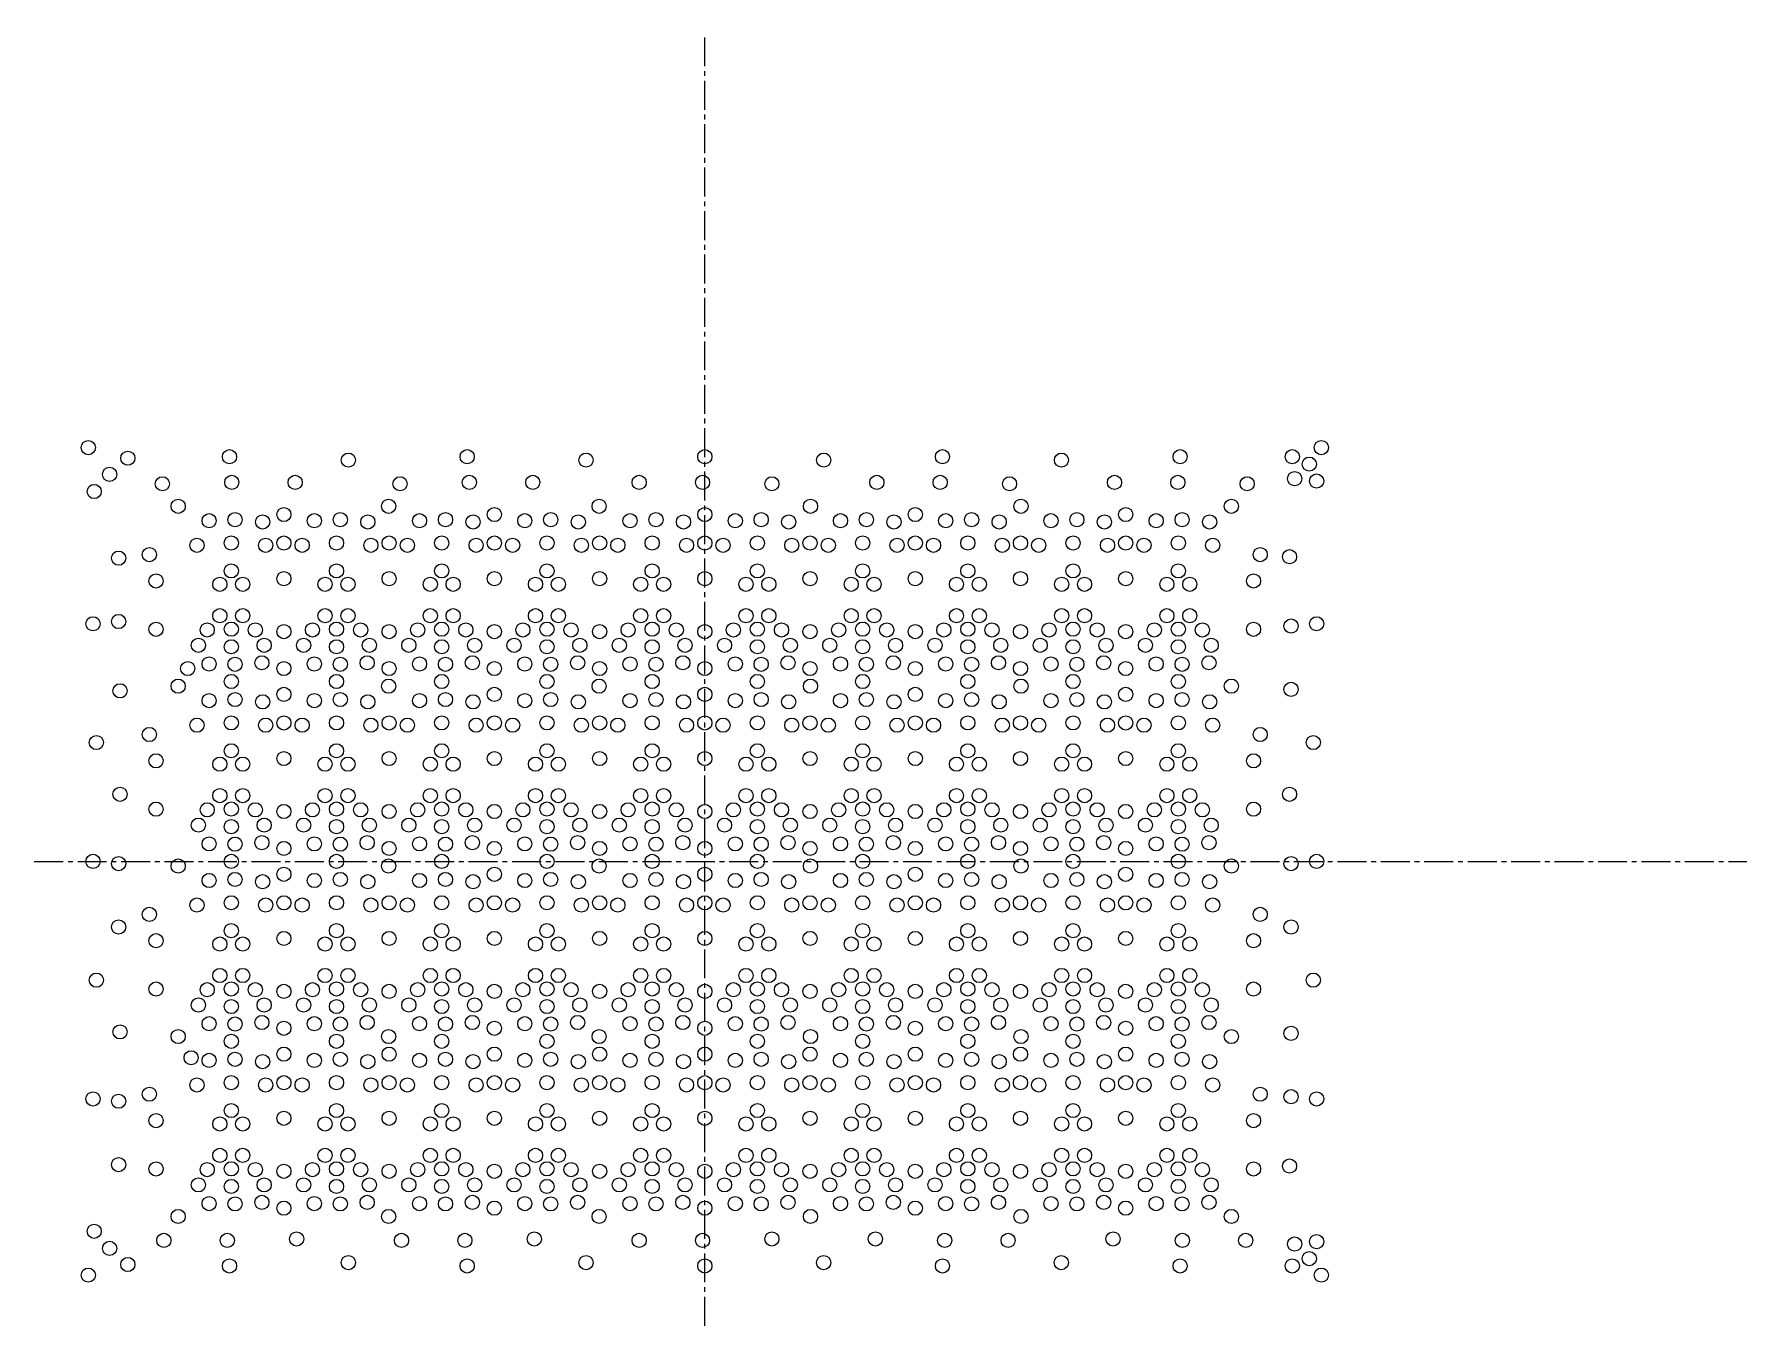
# Model space of a CAD drawing. Extents: x -698 to -192, y -138 to 245.
import ezdxf

# ---------------------------------------------------------------- set-up
doc = ezdxf.new("R2010")
doc.units = 0
doc.header["$LTSCALE"] = 0.45
doc.header["$MEASUREMENT"] = 0
doc.linetypes.add('CENTER2', pattern=[28.575, 19.05, -3.175, 3.175, -3.175])
for name, color, linetype in [('ANA 10', 7, 'CONTINUOUS'), ('ANA 11.5', 60, 'CONTINUOUS'), ('ANA 12', 6, 'CONTINUOUS'), ('ANA 13', 230, 'CONTINUOUS'), ('ANA 18.5', 30, 'CONTINUOUS'), ('ANA 28', 110, 'CONTINUOUS'), ('ANA 31 Φ8.6x5°U7', 5, 'CONTINUOUS'), ('ANA 33', 4, 'CONTINUOUS'), ('ANA 35', 140, 'CONTINUOUS'), ('ANA NEJI', 1, 'CONTINUOUS'), ('CENTER', 243, 'CENTER2')]:
    doc.layers.add(name, color=color, linetype=linetype)

msp = doc.modelspace()

# ---------------------------------------------------------------- linework, layer by layer
at = {"layer": 'ANA 10'}
for centre in [(-640.7, 119.8), (-570.35, 119.8), (-500, 119.8), (-429.65, 119.8), (-359.3, 119.8), (-326.1, 119.8), (-676.18, 114.59), (-670.79, 119.37), (-605.51, 118.8), (-535.17, 118.8), (-464.8, 118.8), (-394.43, 118.8), (-321.07, 117.62), (-680.75, 109.52), (-318.9, 112.6), (-662.44, 83.03), (-643.56, 82.03), (-636.79, 82.03), (-624.6, 83.7), (-612.41, 82.03), (-605.64, 82.03), (-593.45, 83.7), (-581.26, 82.03), (-574.49, 82.03), (-562.3, 83.7), (-550.11, 82.03), (-543.34, 82.03), (-531.15, 83.7), (-518.96, 82.03), (-512.19, 82.03), (-500, 83.7), (-487.81, 82.03), (-481.04, 82.03), (-468.85, 83.7), (-456.66, 82.03), (-449.89, 82.03), (-437.7, 83.7), (-425.51, 82.03), (-418.74, 82.03), (-406.55, 83.7), (-394.36, 82.03), (-387.59, 82.03), (-375.4, 83.7), (-363.21, 82.03), (-356.44, 82.03), (-337.56, 83.03), (-681.11, 70.35), (-643.56, 72.72), (-636.79, 72.72), (-612.41, 72.72), (-605.64, 72.72), (-581.26, 72.72), (-574.49, 72.72), (-550.11, 72.72), (-543.34, 72.72), (-518.96, 72.72), (-512.19, 72.72), (-487.81, 72.72), (-481.04, 72.72), (-456.66, 72.72), (-449.89, 72.72), (-425.51, 72.72), (-418.74, 72.72), (-394.36, 72.72), (-387.59, 72.72), (-363.21, 72.72), (-356.44, 72.72), (-318.9, 70.35), (-662.44, 68.71), (-647.3, 68.52), (-633.05, 68.52), (-624.6, 68.03), (-616.15, 68.52), (-601.9, 68.52), (-593.45, 68.03), (-585, 68.52), (-570.75, 68.52), (-562.3, 68.03), (-553.85, 68.52), (-539.6, 68.52), (-531.15, 68.03), (-522.7, 68.52), (-508.45, 68.52), (-500, 68.03), (-491.55, 68.52), (-477.3, 68.52), (-468.85, 68.03), (-460.4, 68.52), (-446.15, 68.52), (-437.7, 68.03), (-429.25, 68.52), (-415, 68.52), (-406.55, 68.03), (-398.1, 68.52), (-383.85, 68.52), (-375.4, 68.03), (-366.95, 68.52), (-352.7, 68.52), (-337.56, 68.71), (-680.11, 35.18), (-319.89, 35.18), (-662.44, 29.77), (-643.56, 28.77), (-636.79, 28.77), (-624.6, 30.44), (-612.41, 28.77), (-605.64, 28.77), (-593.45, 30.44), (-581.26, 28.77), (-574.49, 28.77), (-562.3, 30.44), (-550.11, 28.77), (-543.34, 28.77), (-531.15, 30.44), (-518.96, 28.77), (-512.19, 28.77), (-500, 30.44), (-487.81, 28.77), (-481.04, 28.77), (-468.85, 30.44), (-456.66, 28.77), (-449.89, 28.77), (-437.7, 30.44), (-425.51, 28.77), (-418.74, 28.77), (-406.55, 30.44), (-394.36, 28.77), (-387.59, 28.77), (-375.4, 30.44), (-363.21, 28.77), (-356.44, 28.77), (-337.56, 29.77), (-643.56, 19.46), (-636.79, 19.46), (-612.41, 19.46), (-605.64, 19.46), (-581.26, 19.46), (-574.49, 19.46), (-550.11, 19.46), (-543.34, 19.46), (-518.96, 19.46), (-512.19, 19.46), (-487.81, 19.46), (-481.04, 19.46), (-456.66, 19.46), (-449.89, 19.46), (-425.51, 19.46), (-418.74, 19.46), (-394.36, 19.46), (-387.59, 19.46), (-363.21, 19.46), (-356.44, 19.46), (-662.44, 15.45), (-647.3, 15.26), (-633.05, 15.26), (-624.6, 14.77), (-616.15, 15.26), (-601.9, 15.26), (-593.45, 14.77), (-585, 15.26), (-570.75, 15.26), (-562.3, 14.77), (-553.85, 15.26), (-539.6, 15.26), (-531.15, 14.77), (-522.7, 15.26), (-508.45, 15.26), (-500, 14.77), (-491.55, 15.26), (-477.3, 15.26), (-468.85, 14.77), (-460.4, 15.26), (-446.15, 15.26), (-437.7, 14.77), (-429.25, 15.26), (-415, 15.26), (-406.55, 14.77), (-398.1, 15.26), (-383.85, 15.26), (-375.4, 14.77), (-366.95, 15.26), (-352.7, 15.26), (-337.56, 15.45), (-681.11, 0), (-318.9, 0), (-662.44, -23.49), (-643.56, -24.49), (-636.79, -24.49), (-624.6, -22.82), (-612.41, -24.49), (-605.64, -24.49), (-593.45, -22.82), (-581.26, -24.49), (-574.49, -24.49), (-562.3, -22.82), (-550.11, -24.49), (-543.34, -24.49), (-531.15, -22.82), (-518.96, -24.49), (-512.19, -24.49), (-500, -22.82), (-487.81, -24.49), (-481.04, -24.49), (-468.85, -22.82), (-456.66, -24.49), (-449.89, -24.49), (-437.7, -22.82), (-425.51, -24.49), (-418.74, -24.49), (-406.55, -22.82), (-394.36, -24.49), (-387.59, -24.49), (-375.4, -22.82), (-363.21, -24.49), (-356.44, -24.49), (-337.56, -23.49), (-680.11, -35.18), (-643.56, -33.8), (-636.79, -33.8), (-612.41, -33.8), (-605.64, -33.8), (-581.26, -33.8), (-574.49, -33.8), (-550.11, -33.8), (-543.34, -33.8), (-518.96, -33.8), (-512.19, -33.8), (-487.81, -33.8), (-481.04, -33.8), (-456.66, -33.8), (-449.89, -33.8), (-425.51, -33.8), (-418.74, -33.8), (-394.36, -33.8), (-387.59, -33.8), (-363.21, -33.8), (-356.44, -33.8), (-319.89, -35.18), (-662.44, -37.81), (-647.3, -38), (-633.05, -38), (-624.6, -38.49), (-616.15, -38), (-601.9, -38), (-593.45, -38.49), (-585, -38), (-570.75, -38), (-562.3, -38.49), (-553.85, -38), (-539.6, -38), (-531.15, -38.49), (-522.7, -38), (-508.45, -38), (-500, -38.49), (-491.55, -38), (-477.3, -38), (-468.85, -38.49), (-460.4, -38), (-446.15, -38), (-437.7, -38.49), (-429.25, -38), (-415, -38), (-406.55, -38.49), (-398.1, -38), (-383.85, -38), (-375.4, -38.49), (-366.95, -38), (-352.7, -38), (-337.56, -37.81), (-681.11, -70.35), (-318.9, -70.35), (-662.44, -76.75), (-643.56, -77.75), (-636.79, -77.75), (-624.6, -76.08), (-612.41, -77.75), (-605.64, -77.75), (-593.45, -76.08), (-581.26, -77.75), (-574.49, -77.75), (-562.3, -76.08), (-550.11, -77.75), (-543.34, -77.75), (-531.15, -76.08), (-518.96, -77.75), (-512.19, -77.75), (-500, -76.08), (-487.81, -77.75), (-481.04, -77.75), (-468.85, -76.08), (-456.66, -77.75), (-449.89, -77.75), (-437.7, -76.08), (-425.51, -77.75), (-418.74, -77.75), (-406.55, -76.08), (-394.36, -77.75), (-387.59, -77.75), (-375.4, -76.08), (-363.21, -77.75), (-356.44, -77.75), (-337.56, -76.75), (-643.56, -87.06), (-636.79, -87.06), (-612.41, -87.06), (-605.64, -87.06), (-581.26, -87.06), (-574.49, -87.06), (-550.11, -87.06), (-543.34, -87.06), (-518.96, -87.06), (-512.19, -87.06), (-487.81, -87.06), (-481.04, -87.06), (-456.66, -87.06), (-449.89, -87.06), (-425.51, -87.06), (-418.74, -87.06), (-394.36, -87.06), (-387.59, -87.06), (-363.21, -87.06), (-356.44, -87.06), (-662.44, -91.07), (-647.3, -91.26), (-633.05, -91.26), (-624.6, -91.75), (-616.15, -91.26), (-601.9, -91.26), (-593.45, -91.75), (-585, -91.26), (-570.75, -91.26), (-562.3, -91.75), (-553.85, -91.26), (-539.6, -91.26), (-531.15, -91.75), (-522.7, -91.26), (-508.45, -91.26), (-500, -91.75), (-491.55, -91.26), (-477.3, -91.26), (-468.85, -91.75), (-460.4, -91.26), (-446.15, -91.26), (-437.7, -91.75), (-429.25, -91.26), (-415, -91.26), (-406.55, -91.75), (-398.1, -91.26), (-383.85, -91.26), (-375.4, -91.75), (-366.95, -91.26), (-352.7, -91.26), (-337.56, -91.07), (-680.75, -109.52), (-318.9, -112.6), (-676.18, -114.59), (-321.07, -117.62), (-670.79, -119.37), (-640.7, -119.8), (-605.52, -118.8), (-570.35, -119.8), (-535.17, -118.8), (-500, -119.8), (-464.82, -118.8), (-429.65, -119.8), (-394.48, -118.8), (-359.3, -119.8), (-326.1, -119.8)]:
    msp.add_circle(centre, 2.1, dxfattribs=at)
at = {"layer": 'ANA 11.5'}
for centre in [(-640.17, 86), (-609.03, 86), (-577.88, 86), (-546.72, 86), (-515.58, 86), (-484.43, 86), (-453.27, 86), (-422.13, 86), (-390.98, 86), (-359.83, 86), (-640.17, 68.75), (-609.03, 68.75), (-577.88, 68.75), (-546.72, 68.75), (-515.58, 68.75), (-484.43, 68.75), (-453.27, 68.75), (-422.13, 68.75), (-390.98, 68.75), (-359.83, 68.75), (-640.17, 32.74), (-609.03, 32.74), (-577.88, 32.74), (-546.72, 32.74), (-515.58, 32.74), (-484.43, 32.74), (-453.27, 32.74), (-422.13, 32.74), (-390.98, 32.74), (-359.83, 32.74), (-640.17, 15.49), (-609.03, 15.49), (-577.88, 15.49), (-546.72, 15.49), (-515.58, 15.49), (-484.43, 15.49), (-453.27, 15.49), (-422.13, 15.49), (-390.98, 15.49), (-359.83, 15.49), (-640.17, -20.52), (-609.03, -20.52), (-577.88, -20.52), (-546.72, -20.52), (-515.58, -20.52), (-484.43, -20.52), (-453.27, -20.52), (-422.13, -20.52), (-390.98, -20.52), (-359.83, -20.52), (-640.17, -37.77), (-609.03, -37.77), (-577.88, -37.77), (-546.72, -37.77), (-515.58, -37.77), (-484.43, -37.77), (-453.27, -37.77), (-422.13, -37.77), (-390.98, -37.77), (-359.83, -37.77), (-640.17, -73.78), (-609.03, -73.78), (-577.88, -73.78), (-546.72, -73.78), (-515.58, -73.78), (-484.43, -73.78), (-453.27, -73.78), (-422.13, -73.78), (-390.98, -73.78), (-359.83, -73.78), (-640.17, -91.03), (-609.03, -91.03), (-577.88, -91.03), (-546.72, -91.03), (-515.58, -91.03), (-484.43, -91.03), (-453.27, -91.03), (-422.13, -91.03), (-390.98, -91.03), (-359.83, -91.03)]:
    msp.add_circle(centre, 2.1, dxfattribs=at)
at = {"layer": 'ANA 12'}
for centre in [(-640.03, 112.22), (-621.27, 112.22), (-569.68, 112.22), (-550.92, 112.22), (-519.43, 112.22), (-500.67, 112.22), (-449.08, 112.22), (-430.32, 112.22), (-378.73, 112.22), (-359.97, 112.22), (-673.53, 89.78), (-673.53, 71.02), (-326.47, 69.68), (-326.47, 50.92), (-673.53, -0.67), (-326.47, -0.67), (-673.53, -19.43), (-326.47, -19.43), (-326.47, -50.92), (-673.53, -71.02), (-326.47, -69.68), (-673.53, -89.78), (-660.13, -112.22), (-641.37, -112.22), (-589.78, -112.22), (-571.02, -112.22), (-519.43, -112.22), (-500.67, -112.22), (-428.98, -112.22), (-410.22, -112.22), (-358.63, -112.22), (-339.87, -112.22)]:
    msp.add_circle(centre, 2.1, dxfattribs=at)
at = {"layer": 'ANA 13'}
for centre in [(-640.17, 94.26), (-609.03, 94.26), (-577.88, 94.26), (-546.72, 94.26), (-515.58, 94.26), (-484.43, 94.26), (-453.27, 94.26), (-422.13, 94.26), (-390.98, 94.26), (-359.83, 94.26), (-650.35, 93.59), (-630, 93.59), (-619.2, 93.59), (-598.85, 93.59), (-588.05, 93.59), (-567.7, 93.59), (-556.9, 93.59), (-536.55, 93.59), (-525.75, 93.59), (-505.4, 93.59), (-494.6, 93.59), (-474.25, 93.59), (-463.45, 93.59), (-443.1, 93.59), (-432.3, 93.59), (-411.95, 93.59), (-401.15, 93.59), (-380.8, 93.59), (-370, 93.59), (-349.65, 93.59), (-649.91, 63.99), (-630.44, 63.99), (-618.76, 63.99), (-599.29, 63.99), (-587.61, 63.99), (-568.14, 63.99), (-556.46, 63.99), (-536.99, 63.99), (-525.31, 63.99), (-505.84, 63.99), (-494.16, 63.99), (-474.69, 63.99), (-463.01, 63.99), (-443.54, 63.99), (-431.86, 63.99), (-412.39, 63.99), (-400.71, 63.99), (-381.24, 63.99), (-369.56, 63.99), (-350.09, 63.99), (-640.17, 63.53), (-609.03, 63.53), (-577.88, 63.53), (-546.72, 63.53), (-515.58, 63.53), (-484.43, 63.53), (-453.27, 63.53), (-422.13, 63.53), (-390.98, 63.53), (-359.83, 63.53), (-650.35, 40.33), (-640.17, 41), (-630, 40.33), (-619.2, 40.33), (-609.03, 41), (-598.85, 40.33), (-588.05, 40.33), (-577.88, 41), (-567.7, 40.33), (-556.9, 40.33), (-546.72, 41), (-536.55, 40.33), (-525.75, 40.33), (-515.58, 41), (-505.4, 40.33), (-494.6, 40.33), (-484.43, 41), (-474.25, 40.33), (-463.45, 40.33), (-453.27, 41), (-443.1, 40.33), (-432.3, 40.33), (-422.13, 41), (-411.95, 40.33), (-401.15, 40.33), (-390.98, 41), (-380.8, 40.33), (-370, 40.33), (-359.83, 41), (-349.65, 40.33), (-649.91, 10.73), (-640.17, 10.27), (-630.44, 10.73), (-618.76, 10.73), (-609.03, 10.27), (-599.29, 10.73), (-587.61, 10.73), (-577.88, 10.27), (-568.14, 10.73), (-556.46, 10.73), (-546.72, 10.27), (-536.99, 10.73), (-525.31, 10.73), (-515.58, 10.27), (-505.84, 10.73), (-494.16, 10.73), (-484.43, 10.27), (-474.69, 10.73), (-463.01, 10.73), (-453.27, 10.27), (-443.54, 10.73), (-431.86, 10.73), (-422.13, 10.27), (-412.39, 10.73), (-400.71, 10.73), (-390.98, 10.27), (-381.24, 10.73), (-369.56, 10.73), (-359.83, 10.27), (-350.09, 10.73), (-650.35, -12.93), (-640.17, -12.26), (-630, -12.93), (-619.2, -12.93), (-609.03, -12.26), (-598.85, -12.93), (-588.05, -12.93), (-577.88, -12.26), (-567.7, -12.93), (-556.9, -12.93), (-546.72, -12.26), (-536.55, -12.93), (-525.75, -12.93), (-515.58, -12.26), (-505.4, -12.93), (-494.6, -12.93), (-484.43, -12.26), (-474.25, -12.93), (-463.45, -12.93), (-453.27, -12.26), (-443.1, -12.93), (-432.3, -12.93), (-422.13, -12.26), (-411.95, -12.93), (-401.15, -12.93), (-390.98, -12.26), (-380.8, -12.93), (-370, -12.93), (-359.83, -12.26), (-349.65, -12.93), (-649.91, -42.53), (-630.44, -42.53), (-618.76, -42.53), (-599.29, -42.53), (-587.61, -42.53), (-568.14, -42.53), (-556.46, -42.53), (-536.99, -42.53), (-525.31, -42.53), (-505.84, -42.53), (-494.16, -42.53), (-474.69, -42.53), (-463.01, -42.53), (-443.54, -42.53), (-431.86, -42.53), (-412.39, -42.53), (-400.71, -42.53), (-381.24, -42.53), (-369.56, -42.53), (-350.09, -42.53), (-640.17, -42.99), (-609.03, -42.99), (-577.88, -42.99), (-546.72, -42.99), (-515.58, -42.99), (-484.43, -42.99), (-453.27, -42.99), (-422.13, -42.99), (-390.98, -42.99), (-359.83, -42.99), (-650.35, -66.19), (-640.17, -65.52), (-630, -66.19), (-619.2, -66.19), (-609.03, -65.52), (-598.85, -66.19), (-588.05, -66.19), (-577.88, -65.52), (-567.7, -66.19), (-556.9, -66.19), (-546.72, -65.52), (-536.55, -66.19), (-525.75, -66.19), (-515.58, -65.52), (-505.4, -66.19), (-494.6, -66.19), (-484.43, -65.52), (-474.25, -66.19), (-463.45, -66.19), (-453.27, -65.52), (-443.1, -66.19), (-432.3, -66.19), (-422.13, -65.52), (-411.95, -66.19), (-401.15, -66.19), (-390.98, -65.52), (-380.8, -66.19), (-370, -66.19), (-359.83, -65.52), (-349.65, -66.19), (-649.91, -95.79), (-640.17, -96.25), (-630.44, -95.79), (-618.76, -95.79), (-609.03, -96.25), (-599.29, -95.79), (-587.61, -95.79), (-577.88, -96.25), (-568.14, -95.79), (-556.46, -95.79), (-546.72, -96.25), (-536.99, -95.79), (-525.31, -95.79), (-515.58, -96.25), (-505.84, -95.79), (-494.16, -95.79), (-484.43, -96.25), (-474.69, -95.79), (-463.01, -95.79), (-453.27, -96.25), (-443.54, -95.79), (-431.86, -95.79), (-422.13, -96.25), (-412.39, -95.79), (-400.71, -95.79), (-390.98, -96.25), (-381.24, -95.79), (-369.56, -95.79), (-359.83, -96.25), (-350.09, -95.79)]:
    msp.add_circle(centre, 2.1, dxfattribs=at)
at = {"layer": 'ANA 18.5'}
for centre in [(-646.74, 100.86), (-639.06, 101.17), (-630.91, 100.5), (-615.59, 100.86), (-607.91, 101.17), (-599.76, 100.5), (-584.44, 100.86), (-576.76, 101.17), (-568.61, 100.5), (-553.29, 100.86), (-545.61, 101.17), (-537.46, 100.5), (-522.14, 100.86), (-514.46, 101.17), (-506.31, 100.5), (-490.99, 100.86), (-483.31, 101.17), (-475.16, 100.5), (-459.84, 100.86), (-452.16, 101.17), (-444.01, 100.5), (-428.69, 100.86), (-421.01, 101.17), (-412.86, 100.5), (-397.54, 100.86), (-389.86, 101.17), (-381.71, 100.5), (-366.39, 100.86), (-358.71, 101.17), (-350.56, 100.5), (-631.11, 58.8), (-599.96, 58.8), (-568.81, 58.8), (-537.66, 58.8), (-506.51, 58.8), (-475.36, 58.8), (-444.21, 58.8), (-413.06, 58.8), (-381.91, 58.8), (-350.76, 58.8), (-646.74, 58.44), (-639.06, 58.36), (-615.59, 58.44), (-607.91, 58.36), (-584.44, 58.44), (-576.76, 58.36), (-553.29, 58.44), (-545.61, 58.36), (-522.14, 58.44), (-514.46, 58.36), (-490.99, 58.44), (-483.31, 58.36), (-459.84, 58.44), (-452.16, 58.36), (-428.69, 58.44), (-421.01, 58.36), (-397.54, 58.44), (-389.86, 58.36), (-366.39, 58.44), (-358.71, 58.36), (-646.74, 47.6), (-639.06, 47.91), (-630.91, 47.24), (-615.59, 47.6), (-607.91, 47.91), (-599.76, 47.24), (-584.44, 47.6), (-576.76, 47.91), (-568.61, 47.24), (-553.29, 47.6), (-545.61, 47.91), (-537.46, 47.24), (-522.14, 47.6), (-514.46, 47.91), (-506.31, 47.24), (-490.99, 47.6), (-483.31, 47.91), (-475.16, 47.24), (-459.84, 47.6), (-452.16, 47.91), (-444.01, 47.24), (-428.69, 47.6), (-421.01, 47.91), (-412.86, 47.24), (-397.54, 47.6), (-389.86, 47.91), (-381.71, 47.24), (-366.39, 47.6), (-358.71, 47.91), (-350.56, 47.24), (-646.74, 5.18), (-639.06, 5.1), (-631.11, 5.54), (-615.59, 5.18), (-607.91, 5.1), (-599.96, 5.54), (-584.44, 5.18), (-576.76, 5.1), (-568.81, 5.54), (-553.29, 5.18), (-545.61, 5.1), (-537.66, 5.54), (-522.14, 5.18), (-514.46, 5.1), (-506.51, 5.54), (-490.99, 5.18), (-483.31, 5.1), (-475.36, 5.54), (-459.84, 5.18), (-452.16, 5.1), (-444.21, 5.54), (-428.69, 5.18), (-421.01, 5.1), (-413.06, 5.54), (-397.54, 5.18), (-389.86, 5.1), (-381.91, 5.54), (-366.39, 5.18), (-358.71, 5.1), (-350.76, 5.54), (-646.74, -5.66), (-639.06, -5.35), (-630.91, -6.02), (-615.59, -5.66), (-607.91, -5.35), (-599.76, -6.02), (-584.44, -5.66), (-576.76, -5.35), (-568.61, -6.02), (-553.29, -5.66), (-545.61, -5.35), (-537.46, -6.02), (-522.14, -5.66), (-514.46, -5.35), (-506.31, -6.02), (-490.99, -5.66), (-483.31, -5.35), (-475.16, -6.02), (-459.84, -5.66), (-452.16, -5.35), (-444.01, -6.02), (-428.69, -5.66), (-421.01, -5.35), (-412.86, -6.02), (-397.54, -5.66), (-389.86, -5.35), (-381.71, -6.02), (-366.39, -5.66), (-358.71, -5.35), (-350.56, -6.02), (-631.11, -47.72), (-599.96, -47.72), (-568.81, -47.72), (-537.66, -47.72), (-506.51, -47.72), (-475.36, -47.72), (-444.21, -47.72), (-413.06, -47.72), (-381.91, -47.72), (-350.76, -47.72), (-646.74, -48.08), (-639.06, -48.16), (-615.59, -48.08), (-607.91, -48.16), (-584.44, -48.08), (-576.76, -48.16), (-553.29, -48.08), (-545.61, -48.16), (-522.14, -48.08), (-514.46, -48.16), (-490.99, -48.08), (-483.31, -48.16), (-459.84, -48.08), (-452.16, -48.16), (-428.69, -48.08), (-421.01, -48.16), (-397.54, -48.08), (-389.86, -48.16), (-366.39, -48.08), (-358.71, -48.16), (-646.74, -58.92), (-639.06, -58.61), (-630.91, -59.28), (-615.59, -58.92), (-607.91, -58.61), (-599.76, -59.28), (-584.44, -58.92), (-576.76, -58.61), (-568.61, -59.28), (-553.29, -58.92), (-545.61, -58.61), (-537.46, -59.28), (-522.14, -58.92), (-514.46, -58.61), (-506.31, -59.28), (-490.99, -58.92), (-483.31, -58.61), (-475.16, -59.28), (-459.84, -58.92), (-452.16, -58.61), (-444.01, -59.28), (-428.69, -58.92), (-421.01, -58.61), (-412.86, -59.28), (-397.54, -58.92), (-389.86, -58.61), (-381.71, -59.28), (-366.39, -58.92), (-358.71, -58.61), (-350.56, -59.28), (-646.74, -101.34), (-639.06, -101.42), (-631.11, -100.98), (-615.59, -101.34), (-607.91, -101.42), (-599.96, -100.98), (-584.44, -101.34), (-576.76, -101.42), (-568.81, -100.98), (-553.29, -101.34), (-545.61, -101.42), (-537.66, -100.98), (-522.14, -101.34), (-514.46, -101.42), (-506.51, -100.98), (-490.99, -101.34), (-483.31, -101.42), (-475.36, -100.98), (-459.84, -101.34), (-452.16, -101.42), (-444.21, -100.98), (-428.69, -101.34), (-421.01, -101.42), (-413.06, -100.98), (-397.54, -101.34), (-389.86, -101.42), (-381.91, -100.98), (-366.39, -101.34), (-358.71, -101.42), (-350.76, -100.98)]:
    msp.add_circle(centre, 2.1, dxfattribs=at)
at = {"layer": 'ANA 28'}
for centre in [(-624.6, 102.69), (-562.3, 102.69), (-500, 102.69), (-437.7, 102.69), (-375.4, 102.69), (-624.6, 94.24), (-593.45, 94.24), (-562.3, 94.24), (-531.15, 94.24), (-500, 94.24), (-468.85, 94.24), (-437.7, 94.24), (-406.55, 94.24), (-375.4, 94.24), (-653.07, 57.09), (-624.6, 57.09), (-593.45, 57.09), (-562.3, 57.09), (-531.15, 57.09), (-500, 57.09), (-468.85, 57.09), (-437.7, 57.09), (-406.55, 57.09), (-375.4, 57.09), (-624.6, 49.43), (-562.3, 49.43), (-500, 49.43), (-437.7, 49.43), (-375.4, 49.43), (-624.6, 40.98), (-593.45, 40.98), (-562.3, 40.98), (-531.15, 40.98), (-500, 40.98), (-468.85, 40.98), (-437.7, 40.98), (-406.55, 40.98), (-375.4, 40.98), (-624.6, 3.83), (-593.45, 3.83), (-562.3, 3.83), (-531.15, 3.83), (-500, 3.83), (-468.85, 3.83), (-437.7, 3.83), (-406.55, 3.83), (-375.4, 3.83), (-624.6, -3.83), (-562.3, -3.83), (-500, -3.83), (-437.7, -3.83), (-375.4, -3.83), (-624.6, -12.28), (-593.45, -12.28), (-562.3, -12.28), (-531.15, -12.28), (-500, -12.28), (-468.85, -12.28), (-437.7, -12.28), (-406.55, -12.28), (-375.4, -12.28), (-624.6, -49.43), (-562.3, -49.43), (-500, -49.43), (-437.7, -49.43), (-375.4, -49.43), (-624.6, -57.09), (-593.45, -57.09), (-562.3, -57.09), (-531.15, -57.09), (-500, -57.09), (-468.85, -57.09), (-437.7, -57.09), (-406.55, -57.09), (-375.4, -57.09), (-652.07, -58.15), (-624.6, -65.54), (-593.45, -65.54), (-562.3, -65.54), (-531.15, -65.54), (-500, -65.54), (-468.85, -65.54), (-437.7, -65.54), (-406.55, -65.54), (-375.4, -65.54), (-624.6, -102.69), (-562.3, -102.69), (-500, -102.69), (-437.7, -102.69), (-375.4, -102.69)]:
    msp.add_circle(centre, 2.1, dxfattribs=at)
at = {"layer": 'ANA 31 Φ8.6x5°U7'}
for centre in [(-655.89, 105.13), (-593.59, 105.13), (-531.29, 105.13), (-468.71, 105.13), (-406.41, 105.13), (-344.11, 105.13), (-655.89, 51.87), (-593.59, 51.87), (-531.29, 51.87), (-468.71, 51.87), (-406.41, 51.87), (-344.11, 51.87), (-655.89, -1.39), (-593.59, -1.39), (-531.29, -1.39), (-468.71, -1.39), (-406.41, -1.39), (-344.11, -1.39), (-655.89, -51.87), (-593.59, -51.87), (-531.29, -51.87), (-468.71, -51.87), (-406.41, -51.87), (-344.11, -51.87), (-655.89, -105.13), (-593.59, -105.13), (-531.29, -105.13), (-468.71, -105.13), (-406.41, -105.13), (-344.11, -105.13)]:
    msp.add_circle(centre, 2.1, dxfattribs=at)
at = {"layer": 'ANA 33'}
for centre in [(-325.39, 113.31), (-664.41, 90.83), (-335.59, 90.83), (-664.41, 37.57), (-335.59, 37.57), (-664.41, -15.69), (-335.59, -15.69), (-664.41, -68.95), (-335.59, -68.95), (-325.39, -113.31)]:
    msp.add_circle(centre, 2.1, dxfattribs=at)
at = {"layer": 'ANA 35'}
for centre in [(-660.56, 111.8), (-590.21, 111.8), (-480.14, 111.8), (-409.79, 111.8), (-339.44, 111.8), (-326.9, 90.21), (-673.1, 50.49), (-640.17, 53.26), (-609.03, 53.26), (-577.88, 53.26), (-546.72, 53.26), (-515.58, 53.26), (-484.43, 53.26), (-453.27, 53.26), (-422.13, 53.26), (-390.98, 53.26), (-359.83, 53.26), (-673.1, 19.86), (-326.9, 19.86), (-640.17, 0), (-609.03, 0), (-577.88, 0), (-546.72, 0), (-515.58, 0), (-484.43, 0), (-453.27, 0), (-422.13, 0), (-390.98, 0), (-359.83, 0), (-673.1, -50.49), (-640.17, -53.26), (-609.03, -53.26), (-577.88, -53.26), (-546.72, -53.26), (-515.58, -53.26), (-484.43, -53.26), (-453.27, -53.26), (-422.13, -53.26), (-390.98, -53.26), (-359.83, -53.26), (-326.9, -90.21), (-620.84, -111.8), (-550.49, -111.8), (-480.14, -111.8), (-449.51, -111.8), (-379.16, -111.8)]:
    msp.add_circle(centre, 2.1, dxfattribs=at)
at = {"layer": 'ANA NEJI'}
for centre in [(-682.5, 122.5), (-317.5, 122.5), (-682.5, -122.5), (-317.5, -122.5)]:
    msp.add_circle(centre, 2.1, dxfattribs=at)
at = {"layer": 'CENTER'}
for p, q in [((-500, -137.5), (-500, 244.9)), ((-698.5, 0), (-191.56, 0))]:
    msp.add_line(p, q, dxfattribs=at)

doc.saveas('drawing.dxf')
